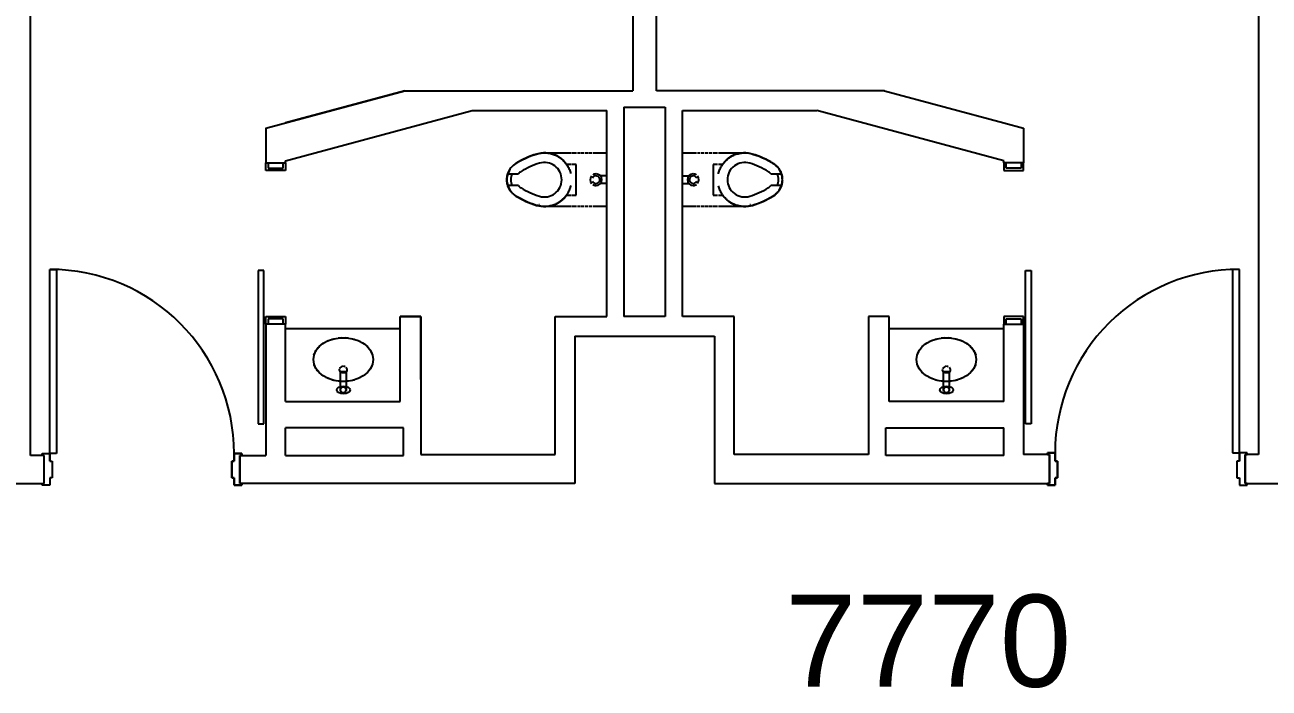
# Model space of a CAD drawing. Header units: inches. Extents: x -59 to 5673, y -29 to 4299.
# Drawn here: x 1039.2 to 1363.3, y 3911.7 to 4084.5 of the extents above; entities that cross this region are included whole.
import ezdxf

# ---------------------------------------------------------------- set-up
doc = ezdxf.new("R2010")
doc.units = ezdxf.units.IN
doc.header["$LTSCALE"] = 96
doc.header["$MEASUREMENT"] = 0
for name, color, linetype in [('A-ANNO-ROOM', 4, 'Continuous'), ('A-DOOR', 2, 'Continuous'), ('A-FLOR-CASE', 3, 'Continuous'), ('A-FLOR-PFIX', 2, 'Continuous'), ('A-WALL-FULL', 6, 'Continuous')]:
    doc.layers.add(name, color=color, linetype=linetype)
doc.layers.add('AE-108$0$A-WALL-PATT', color=8, linetype='Continuous', lineweight=9)
doc.styles.add('ARIAL', font='arial.ttf')

msp = doc.modelspace()

# ---------------------------------------------------------------- hatches: boundary and pattern name
at = {"layer": 'AE-108$0$A-WALL-PATT', "lineweight": 9}
h = msp.add_hatch(dxfattribs=at)
h.set_pattern_fill('FP_1', color=256, style=0, pattern_type=2)
h.set_pattern_definition([(0, (0, -1.105), (30.72, 7.68), [1.267, -21.773, 1.267, -21.773, -122.88]), (0, (0, -1.105), (30.72, 7.68), [-46.08, 1.267, -44.813, 1.267, -21.773, -53.76]), (0, (0, -1.105), (30.72, 7.68), [-115.2, 1.267, -14.093, 1.267, -37.133]), (120, (11.52, 2.735), (-22.011075, 22.7643), [1.267, -21.773, 1.267, -21.773, -122.88]), (120, (11.52, 2.735), (-22.011075, 22.7643), [-46.08, 1.267, -44.813, 1.267, -21.773, -53.76]), (120, (11.52, 2.735), (-22.011075, 22.7643), [-115.2, 1.267, -14.093, 1.267, -37.133]), (240, (15.36, 18.095), (-8.708925, -30.4443), [1.267, -21.773, 1.267, -21.773, -122.88]), (240, (15.36, 18.095), (-8.708925, -30.4443), [-46.08, 1.267, -44.813, 1.267, -21.773, -53.76]), (240, (15.36, 18.095), (-8.708925, -30.4443), [-115.2, 1.267, -14.093, 1.267, -37.133])])
h.paths.add_polyline_path([(1203.08, 4063.08), (1203.7, 4063.08), (1203.7, 4087.58), (1203.08, 4087.58), (1203.08, 4066.45)], flags=0)
h.paths.add_polyline_path([(1203.08, 4106.95), (1203.7, 4106.95), (1203.7, 4162.7), (1203.08, 4162.7), (1203.08, 4107.81)], flags=0)
h.paths.add_polyline_path([(1203.28, 4182.08), (1203.7, 4182.08), (1203.7, 4238.45), (1203.08, 4238.45), (1203.08, 4182.08)], flags=0)

# ---------------------------------------------------------------- linework, layer by layer
at = {"layer": 'A-DOOR'}
for p, q in [((1101.95, 4048.58), (1102.58, 4048.58)), ((1101.95, 4046.58), (1101.95, 4048.58)), ((1102.58, 4048.58), (1102.58, 4047.2)), ((1106.45, 4048.58), (1107.08, 4048.58)), ((1106.45, 4047.2), (1106.45, 4048.58)), ((1107.08, 4048.58), (1107.08, 4046.58)), ((1294.83, 4048.58), (1294.2, 4048.58)), ((1294.2, 4048.58), (1294.2, 4046.58)), ((1294.83, 4047.2), (1294.83, 4048.58)), ((1298.7, 4048.58), (1298.7, 4047.2)), ((1299.33, 4048.58), (1298.7, 4048.58)), ((1299.33, 4046.58), (1299.33, 4048.58)), ((1107.08, 4046.58), (1101.95, 4046.58)), ((1102.58, 4047.2), (1106.45, 4047.2)), ((1294.2, 4046.58), (1299.33, 4046.58)), ((1298.7, 4047.2), (1294.83, 4047.2)), ((1045.7, 4020.83), (1047.45, 4020.83)), ((1045.7, 3972.83), (1045.7, 4020.83)), ((1047.45, 4020.83), (1047.45, 3972.83)), ((1101.45, 4020.58), (1099.95, 4020.58)), ((1099.95, 4020.58), (1099.95, 3980.58)), ((1101.45, 3980.58), (1101.45, 4020.58)), ((1299.83, 3980.58), (1299.83, 4020.58)), ((1299.83, 4020.58), (1301.33, 4020.58)), ((1301.33, 4020.58), (1301.33, 3980.58)), ((1353.83, 4020.83), (1353.83, 3973.08)), ((1355.58, 4020.83), (1353.83, 4020.83)), ((1355.58, 3973.08), (1355.58, 4020.83)), ((1101.95, 4008.58), (1107.08, 4008.58)), ((1101.95, 4006.58), (1101.95, 4008.58)), ((1102.58, 4006.58), (1101.95, 4006.58)), ((1102.58, 4007.95), (1102.58, 4006.58)), ((1106.45, 4007.95), (1102.58, 4007.95)), ((1106.45, 4006.58), (1106.45, 4007.95)), ((1107.08, 4006.58), (1106.45, 4006.58)), ((1107.08, 4008.58), (1107.08, 4006.58)), ((1299.33, 4008.58), (1294.2, 4008.58)), ((1294.2, 4008.58), (1294.2, 4006.58)), ((1294.2, 4006.58), (1294.83, 4006.58)), ((1294.83, 4007.95), (1298.7, 4007.95)), ((1294.83, 4006.58), (1294.83, 4007.95)), ((1298.7, 4007.95), (1298.7, 4006.58)), ((1298.7, 4006.58), (1299.33, 4006.58)), ((1299.33, 4006.58), (1299.33, 4008.58)), ((1099.95, 3980.58), (1101.45, 3980.58)), ((1301.33, 3980.58), (1299.83, 3980.58)), ((1043.7, 3972.58), (1043.7, 3972.83)), ((1043.7, 3972.83), (1045.7, 3972.83)), ((1043.7, 3972.83), (1045.7, 3972.83)), ((1043.7, 3972.58), (1043.7, 3972.83)), ((1043.7, 3972.33), (1043.7, 3972.83)), ((1043.7, 3972.33), (1043.7, 3972.58)), ((1043.7, 3972.33), (1043.7, 3972.58)), ((1044.2, 3972.33), (1043.7, 3972.33)), ((1044.2, 3965.08), (1044.2, 3972.33)), ((1047.45, 3972.83), (1045.7, 3972.83)), ((1045.7, 3972.83), (1045.7, 3972.58)), ((1045.7, 3972.83), (1045.7, 3972.58)), ((1045.7, 3970.89), (1045.7, 3972.83)), ((1045.7, 3972.58), (1045.7, 3970.89)), ((1045.7, 3970.89), (1046.32, 3970.89)), ((1045.7, 3970.89), (1046.32, 3970.89)), ((1046.32, 3970.89), (1046.32, 3966.51)), ((1046.32, 3970.89), (1046.32, 3966.51)), ((1093.08, 3970.89), (1093.08, 3966.51)), ((1093.7, 3970.89), (1093.08, 3970.89)), ((1093.08, 3970.89), (1093.7, 3970.89)), ((1093.08, 3966.51), (1093.08, 3970.89)), ((1093.7, 3972.83), (1093.7, 3972.58)), ((1095.7, 3972.83), (1093.7, 3972.83)), ((1093.7, 3972.83), (1095.7, 3972.83)), ((1093.7, 3972.58), (1093.7, 3972.83)), ((1093.7, 3970.89), (1093.7, 3972.83)), ((1093.7, 3972.58), (1093.7, 3970.89)), ((1095.2, 3972.33), (1095.7, 3972.33)), ((1095.2, 3965.08), (1095.2, 3972.33)), ((1095.2, 3972.33), (1095.2, 3965.08)), ((1095.7, 3972.33), (1095.2, 3972.33)), ((1095.7, 3972.58), (1095.7, 3972.83)), ((1095.7, 3972.83), (1095.7, 3972.58)), ((1095.7, 3972.33), (1095.7, 3972.83)), ((1095.7, 3972.33), (1095.7, 3972.58)), ((1305.58, 3972.83), (1305.58, 3973.08)), ((1305.58, 3973.08), (1307.58, 3973.08)), ((1305.58, 3973.08), (1305.58, 3972.83)), ((1305.58, 3972.58), (1305.58, 3973.08)), ((1307.58, 3973.08), (1305.58, 3973.08)), ((1305.58, 3972.58), (1305.58, 3972.83)), ((1306.08, 3972.58), (1305.58, 3972.58)), ((1305.58, 3972.58), (1306.08, 3972.58)), ((1306.08, 3965.08), (1306.08, 3972.58)), ((1306.08, 3972.58), (1306.08, 3965.08)), ((1307.58, 3973.08), (1307.58, 3972.83)), ((1307.58, 3972.83), (1307.58, 3973.08)), ((1307.58, 3970.89), (1307.58, 3973.08)), ((1307.58, 3972.83), (1307.58, 3970.89)), ((1307.58, 3970.89), (1308.2, 3970.89)), ((1308.2, 3970.89), (1307.58, 3970.89)), ((1308.2, 3970.89), (1308.2, 3966.51)), ((1308.2, 3966.51), (1308.2, 3970.89)), ((1353.83, 3973.08), (1355.58, 3973.08)), ((1354.96, 3970.89), (1354.96, 3966.51)), ((1355.58, 3970.89), (1354.96, 3970.89)), ((1355.58, 3970.89), (1354.96, 3970.89)), ((1354.96, 3970.89), (1354.96, 3966.51)), ((1355.58, 3973.08), (1355.58, 3972.83)), ((1357.58, 3973.08), (1355.58, 3973.08)), ((1357.58, 3973.08), (1355.58, 3973.08)), ((1355.58, 3973.08), (1355.58, 3972.83)), ((1355.58, 3970.89), (1355.58, 3973.08)), ((1355.58, 3972.83), (1355.58, 3970.89)), ((1357.08, 3965.08), (1357.08, 3972.58)), ((1357.08, 3972.58), (1357.58, 3972.58)), ((1357.58, 3972.83), (1357.58, 3973.08)), ((1357.58, 3972.83), (1357.58, 3973.08)), ((1357.58, 3972.58), (1357.58, 3973.08)), ((1357.58, 3972.58), (1357.58, 3972.83)), ((1357.58, 3972.58), (1357.58, 3972.83)), ((1043.7, 3964.58), (1043.7, 3965.08)), ((1043.7, 3965.08), (1044.2, 3965.08)), ((1043.7, 3964.58), (1043.7, 3965.08)), ((1045.7, 3964.58), (1043.7, 3964.58)), ((1045.7, 3964.58), (1043.7, 3964.58)), ((1045.7, 3966.51), (1045.7, 3964.58)), ((1046.32, 3966.51), (1045.7, 3966.51)), ((1045.7, 3966.51), (1045.7, 3964.58)), ((1046.32, 3966.51), (1045.7, 3966.51)), ((1093.08, 3966.51), (1093.7, 3966.51)), ((1093.7, 3966.51), (1093.08, 3966.51)), ((1093.7, 3966.51), (1093.7, 3964.58)), ((1093.7, 3964.58), (1093.7, 3966.51)), ((1093.7, 3964.58), (1095.7, 3964.58)), ((1095.7, 3964.58), (1093.7, 3964.58)), ((1095.7, 3965.08), (1095.2, 3965.08)), ((1095.2, 3965.08), (1095.7, 3965.08)), ((1095.7, 3964.58), (1095.7, 3965.08)), ((1095.7, 3965.08), (1095.7, 3964.58)), ((1305.58, 3965.08), (1306.08, 3965.08)), ((1305.58, 3964.58), (1305.58, 3965.08)), ((1306.08, 3965.08), (1305.58, 3965.08)), ((1305.58, 3965.08), (1305.58, 3964.58)), ((1307.58, 3964.58), (1305.58, 3964.58)), ((1305.58, 3964.58), (1307.58, 3964.58)), ((1307.58, 3966.51), (1307.58, 3964.58)), ((1308.2, 3966.51), (1307.58, 3966.51)), ((1307.58, 3964.58), (1307.58, 3966.51)), ((1307.58, 3966.51), (1308.2, 3966.51)), ((1354.96, 3966.51), (1355.58, 3966.51)), ((1354.96, 3966.51), (1355.58, 3966.51)), ((1355.58, 3966.51), (1355.58, 3964.58)), ((1355.58, 3966.51), (1355.58, 3964.58)), ((1355.58, 3964.58), (1357.58, 3964.58)), ((1355.58, 3964.58), (1357.58, 3964.58)), ((1357.58, 3965.08), (1357.08, 3965.08)), ((1357.58, 3964.58), (1357.58, 3965.08)), ((1357.58, 3964.58), (1357.58, 3965.08))]:
    msp.add_line(p, q, dxfattribs=at)
for centre, radius, start, end in [((1045.7, 3972.83), 48, 0, 90), ((1045.7, 3972.83), 48, 0, 90), ((1355.36, 3973.04), 47.79, 89.7448, 179.956), ((1355.36, 3973.04), 47.79, 89.7448, 179.956)]:
    msp.add_arc(centre, radius, start, end, dxfattribs=at)
at = {"layer": 'A-FLOR-CASE'}
for p, q in [((1107.2, 4005.45), (1137.08, 4005.45)), ((1264.33, 4005.45), (1294.2, 4005.45))]:
    msp.add_line(p, q, dxfattribs=at)
at = {"layer": 'A-FLOR-PFIX'}
for p, q in [((1166.9, 4048.3), (1167.06, 4048.41)), ((1167.06, 4048.41), (1167.13, 4048.45)), ((1167.13, 4048.45), (1167.92, 4048.92)), ((1167.92, 4048.92), (1168.73, 4049.36)), ((1168.73, 4049.36), (1169.56, 4049.76)), ((1169.56, 4049.76), (1170.4, 4050.13)), ((1169.56, 4049.76), (1170.4, 4050.13)), ((1170.4, 4050.13), (1171.26, 4050.47)), ((1170.4, 4050.13), (1171.26, 4050.47)), ((1171.26, 4050.47), (1172.12, 4050.77)), ((1171.26, 4050.47), (1172.12, 4050.77)), ((1172.12, 4050.77), (1172.51, 4050.89)), ((1172.12, 4050.77), (1172.51, 4050.89)), ((1172.51, 4050.89), (1172.78, 4050.97)), ((1172.51, 4050.89), (1172.78, 4050.97)), ((1172.78, 4050.97), (1173.05, 4051.04)), ((1172.78, 4050.97), (1173.05, 4051.04)), ((1173.05, 4051.04), (1173.33, 4051.09)), ((1173.05, 4051.04), (1173.33, 4051.09)), ((1173.33, 4051.09), (1173.6, 4051.14)), ((1173.33, 4051.09), (1173.6, 4051.14)), ((1173.6, 4051.14), (1173.88, 4051.17)), ((1173.6, 4051.14), (1173.88, 4051.17)), ((1173.88, 4051.17), (1174.16, 4051.19)), ((1173.88, 4051.17), (1174.16, 4051.19)), ((1174.16, 4051.19), (1174.44, 4051.2)), ((1174.16, 4051.19), (1174.44, 4051.2)), ((1174.44, 4051.2), (1174.72, 4051.2)), ((1174.44, 4051.2), (1174.72, 4051.2)), ((1174.56, 4051.2), (1181.39, 4051.2)), ((1174.56, 4051.2), (1181.39, 4051.2)), ((1174.72, 4051.2), (1175, 4051.19)), ((1174.72, 4051.2), (1175, 4051.19)), ((1175, 4051.19), (1175.28, 4051.16)), ((1175, 4051.19), (1175.28, 4051.16)), ((1175.28, 4051.16), (1175.56, 4051.13)), ((1175.28, 4051.16), (1175.56, 4051.13)), ((1175.56, 4051.13), (1175.83, 4051.08)), ((1175.56, 4051.13), (1175.83, 4051.08)), ((1175.83, 4051.08), (1176.11, 4051.03)), ((1175.83, 4051.08), (1176.11, 4051.03)), ((1176.11, 4051.03), (1176.38, 4050.96)), ((1176.11, 4051.03), (1176.38, 4050.96)), ((1176.38, 4050.96), (1176.65, 4050.88)), ((1176.38, 4050.96), (1176.65, 4050.88)), ((1176.65, 4050.88), (1176.92, 4050.79)), ((1176.65, 4050.88), (1176.92, 4050.79)), ((1176.92, 4050.79), (1177.18, 4050.7)), ((1176.92, 4050.79), (1177.18, 4050.7)), ((1177.18, 4050.7), (1177.43, 4050.59)), ((1177.18, 4050.7), (1177.43, 4050.59)), ((1177.43, 4050.59), (1177.69, 4050.47)), ((1177.43, 4050.59), (1177.69, 4050.47)), ((1177.69, 4050.47), (1177.94, 4050.34)), ((1177.69, 4050.47), (1177.94, 4050.34)), ((1177.94, 4050.34), (1178.18, 4050.2)), ((1177.94, 4050.34), (1178.18, 4050.2)), ((1178.18, 4050.2), (1178.42, 4050.05)), ((1178.18, 4050.2), (1178.42, 4050.05)), ((1178.42, 4050.05), (1178.65, 4049.89)), ((1178.42, 4050.05), (1178.65, 4049.89)), ((1178.65, 4049.89), (1178.87, 4049.72)), ((1178.65, 4049.89), (1178.87, 4049.72)), ((1178.87, 4049.72), (1179.09, 4049.54)), ((1178.87, 4049.72), (1179.09, 4049.54)), ((1179.09, 4049.54), (1179.3, 4049.36)), ((1179.09, 4049.54), (1179.3, 4049.36)), ((1179.3, 4049.36), (1179.5, 4049.16)), ((1179.3, 4049.36), (1179.5, 4049.16)), ((1179.5, 4049.16), (1179.69, 4048.96)), ((1179.5, 4049.16), (1179.69, 4048.96)), ((1179.69, 4048.96), (1179.88, 4048.75)), ((1179.69, 4048.96), (1179.88, 4048.75)), ((1179.88, 4048.75), (1180.06, 4048.54)), ((1179.88, 4048.75), (1180.06, 4048.54)), ((1180.06, 4048.54), (1180.23, 4048.31)), ((1180.06, 4048.54), (1180.23, 4048.31)), ((1181.64, 4051.2), (1182.9, 4051.2)), ((1181.64, 4051.2), (1182.9, 4051.2)), ((1183.14, 4051.2), (1183.9, 4051.2)), ((1183.14, 4051.2), (1183.9, 4051.2)), ((1184.14, 4051.2), (1184.9, 4051.2)), ((1184.14, 4051.2), (1184.9, 4051.2)), ((1185.14, 4051.2), (1185.9, 4051.2)), ((1185.14, 4051.2), (1185.9, 4051.2)), ((1186.14, 4051.2), (1186.9, 4051.2)), ((1186.14, 4051.2), (1186.9, 4051.2)), ((1187.14, 4051.2), (1190.77, 4051.2)), ((1210.52, 4051.2), (1214.15, 4051.2)), ((1214.39, 4051.2), (1215.14, 4051.2)), ((1215.39, 4051.2), (1216.15, 4051.2)), ((1216.39, 4051.2), (1217.15, 4051.2)), ((1217.39, 4051.2), (1218.15, 4051.2)), ((1218.39, 4051.2), (1219.64, 4051.2)), ((1219.89, 4051.2), (1226.72, 4051.2)), ((1220.94, 4048.15), (1221.1, 4048.38)), ((1221.1, 4048.38), (1221.27, 4048.6)), ((1221.27, 4048.6), (1221.45, 4048.82)), ((1221.45, 4048.82), (1221.64, 4049.02)), ((1221.64, 4049.02), (1221.84, 4049.22)), ((1221.84, 4049.22), (1222.05, 4049.41)), ((1222.05, 4049.41), (1222.26, 4049.6)), ((1222.26, 4049.6), (1222.48, 4049.77)), ((1222.48, 4049.77), (1222.7, 4049.94)), ((1222.7, 4049.94), (1222.94, 4050.09)), ((1222.94, 4050.09), (1223.17, 4050.24)), ((1223.17, 4050.24), (1223.42, 4050.38)), ((1223.42, 4050.38), (1223.67, 4050.5)), ((1223.67, 4050.5), (1223.92, 4050.62)), ((1223.92, 4050.62), (1224.18, 4050.73)), ((1224.18, 4050.73), (1224.44, 4050.82)), ((1224.44, 4050.82), (1224.71, 4050.91)), ((1224.71, 4050.91), (1224.98, 4050.98)), ((1224.98, 4050.98), (1225.25, 4051.05)), ((1225.25, 4051.05), (1225.53, 4051.1)), ((1225.53, 4051.1), (1225.8, 4051.14)), ((1225.8, 4051.14), (1226.08, 4051.17)), ((1226.08, 4051.17), (1226.36, 4051.19)), ((1226.36, 4051.19), (1226.64, 4051.2)), ((1226.64, 4051.2), (1226.92, 4051.2)), ((1226.92, 4051.2), (1227.2, 4051.18)), ((1227.2, 4051.18), (1227.48, 4051.16)), ((1227.48, 4051.16), (1227.76, 4051.12)), ((1227.76, 4051.12), (1228.03, 4051.08)), ((1228.03, 4051.08), (1228.31, 4051.02)), ((1228.31, 4051.02), (1228.58, 4050.95)), ((1228.58, 4050.95), (1228.77, 4050.89)), ((1228.77, 4050.89), (1229.64, 4050.61)), ((1229.64, 4050.61), (1230.5, 4050.29)), ((1230.5, 4050.29), (1231.35, 4049.93)), ((1231.35, 4049.93), (1232.19, 4049.54)), ((1232.19, 4049.54), (1233, 4049.12)), ((1233, 4049.12), (1233.8, 4048.66)), ((1233.8, 4048.66), (1234.15, 4048.45)), ((1234.15, 4048.45), (1234.32, 4048.34)), ((1234.32, 4048.34), (1234.48, 4048.23)), ((1164.83, 4045), (1164.86, 4045.19)), ((1164.86, 4045.19), (1164.91, 4045.39)), ((1164.91, 4045.39), (1164.96, 4045.58)), ((1164.96, 4045.58), (1165.02, 4045.77)), ((1165, 4045.7), (1167.77, 4045.7)), ((1165.02, 4045.77), (1165.09, 4045.96)), ((1165.09, 4045.96), (1165.16, 4046.15)), ((1165.16, 4046.15), (1165.24, 4046.33)), ((1165.24, 4046.33), (1165.33, 4046.51)), ((1165.33, 4046.51), (1165.43, 4046.69)), ((1165.43, 4046.69), (1165.53, 4046.86)), ((1165.53, 4046.86), (1165.64, 4047.02)), ((1165.64, 4047.02), (1165.75, 4047.19)), ((1165.75, 4047.19), (1165.88, 4047.35)), ((1165.88, 4047.35), (1166.01, 4047.5)), ((1166.01, 4047.5), (1166.14, 4047.65)), ((1166.14, 4047.65), (1166.28, 4047.79)), ((1166.28, 4047.79), (1166.43, 4047.92)), ((1166.43, 4047.92), (1166.58, 4048.06)), ((1166.58, 4048.06), (1166.74, 4048.18)), ((1166.74, 4048.18), (1166.9, 4048.3)), ((1180.23, 4048.31), (1180.39, 4048.09)), ((1180.23, 4048.31), (1180.39, 4048.09)), ((1181.39, 4048.2), (1180.31, 4048.2)), ((1181.39, 4048.2), (1180.31, 4048.2)), ((1180.39, 4048.09), (1180.54, 4047.85)), ((1180.39, 4048.09), (1180.54, 4047.85)), ((1180.54, 4047.85), (1180.68, 4047.61)), ((1180.54, 4047.85), (1180.68, 4047.61)), ((1180.68, 4047.61), (1180.81, 4047.36)), ((1180.68, 4047.61), (1180.81, 4047.36)), ((1180.81, 4047.36), (1180.93, 4047.11)), ((1180.81, 4047.36), (1180.93, 4047.11)), ((1180.93, 4047.11), (1181.04, 4046.85)), ((1180.93, 4047.11), (1181.04, 4046.85)), ((1181.04, 4046.85), (1181.14, 4046.59)), ((1181.04, 4046.85), (1181.14, 4046.59)), ((1181.14, 4046.59), (1181.23, 4046.32)), ((1181.14, 4046.59), (1181.23, 4046.32)), ((1181.23, 4046.32), (1181.31, 4046.06)), ((1181.23, 4046.32), (1181.31, 4046.06)), ((1181.31, 4046.06), (1181.38, 4045.78)), ((1181.31, 4046.06), (1181.38, 4045.78)), ((1182.81, 4048.2), (1181.63, 4048.2)), ((1182.81, 4048.2), (1181.63, 4048.2)), ((1182.81, 4040.2), (1182.81, 4048.2)), ((1182.81, 4040.2), (1182.81, 4048.2)), ((1190.77, 4045.2), (1189.11, 4045.2)), ((1210.52, 4045.2), (1212.17, 4045.2)), ((1219.64, 4048.2), (1218.47, 4048.2)), ((1218.47, 4048.2), (1218.47, 4040.2)), ((1220.97, 4048.2), (1219.88, 4048.2)), ((1219.89, 4045.74), (1219.92, 4045.87)), ((1219.92, 4045.87), (1219.99, 4046.14)), ((1219.99, 4046.14), (1220.07, 4046.4)), ((1220.07, 4046.4), (1220.17, 4046.67)), ((1220.17, 4046.67), (1220.27, 4046.93)), ((1220.27, 4046.93), (1220.38, 4047.18)), ((1220.38, 4047.18), (1220.51, 4047.43)), ((1220.51, 4047.43), (1220.64, 4047.68)), ((1220.64, 4047.68), (1220.79, 4047.92)), ((1220.79, 4047.92), (1220.94, 4048.15)), ((1233.52, 4045.7), (1236.28, 4045.7)), ((1234.48, 4048.23), (1234.64, 4048.1)), ((1234.64, 4048.1), (1234.79, 4047.98)), ((1234.79, 4047.98), (1234.94, 4047.84)), ((1234.94, 4047.84), (1235.08, 4047.7)), ((1235.08, 4047.7), (1235.22, 4047.56)), ((1235.22, 4047.56), (1235.35, 4047.41)), ((1235.35, 4047.41), (1235.48, 4047.25)), ((1235.48, 4047.25), (1235.6, 4047.09)), ((1235.6, 4047.09), (1235.71, 4046.92)), ((1235.71, 4046.92), (1235.81, 4046.75)), ((1235.81, 4046.75), (1235.91, 4046.58)), ((1235.91, 4046.58), (1236, 4046.4)), ((1236, 4046.4), (1236.09, 4046.22)), ((1236.09, 4046.22), (1236.17, 4046.04)), ((1236.17, 4046.04), (1236.24, 4045.85)), ((1236.24, 4045.85), (1236.3, 4045.66)), ((1236.3, 4045.66), (1236.35, 4045.47)), ((1236.35, 4045.47), (1236.4, 4045.27)), ((1236.4, 4045.27), (1236.44, 4045.08)), ((1164.77, 4044.4), (1164.78, 4044.6)), ((1164.77, 4044.2), (1164.77, 4044.4)), ((1164.77, 4044.12), (1164.77, 4044.2)), ((1164.77, 4043.92), (1164.77, 4044.12)), ((1164.79, 4043.72), (1164.77, 4043.92)), ((1164.78, 4044.6), (1164.8, 4044.8)), ((1164.81, 4043.52), (1164.79, 4043.72)), ((1164.8, 4044.8), (1164.83, 4045)), ((1164.84, 4043.33), (1164.81, 4043.52)), ((1164.88, 4043.13), (1164.84, 4043.33)), ((1164.93, 4042.94), (1164.88, 4043.13)), ((1164.98, 4042.74), (1164.93, 4042.94)), ((1165.04, 4042.55), (1164.98, 4042.74)), ((1167.77, 4042.7), (1165, 4042.7)), ((1165.11, 4042.37), (1165.04, 4042.55)), ((1165.19, 4042.18), (1165.11, 4042.37)), ((1165.28, 4042), (1165.19, 4042.18)), ((1165.37, 4041.82), (1165.28, 4042)), ((1181.21, 4042), (1181.11, 4041.74)), ((1181.21, 4042), (1181.11, 4041.74)), ((1181.29, 4042.27), (1181.21, 4042)), ((1181.29, 4042.27), (1181.21, 4042)), ((1181.36, 4042.54), (1181.29, 4042.27)), ((1181.36, 4042.54), (1181.29, 4042.27)), ((1181.39, 4042.66), (1181.36, 4042.54)), ((1181.39, 4042.66), (1181.36, 4042.54)), ((1190.77, 4043.2), (1189.11, 4043.2)), ((1210.52, 4043.2), (1212.17, 4043.2)), ((1219.97, 4042.35), (1219.9, 4042.62)), ((1220.05, 4042.08), (1219.97, 4042.35)), ((1220.14, 4041.81), (1220.05, 4042.08)), ((1236.28, 4042.7), (1233.52, 4042.7)), ((1235.95, 4041.89), (1235.85, 4041.72)), ((1236.04, 4042.07), (1235.95, 4041.89)), ((1236.12, 4042.25), (1236.04, 4042.07)), ((1236.19, 4042.44), (1236.12, 4042.25)), ((1236.26, 4042.63), (1236.19, 4042.44)), ((1236.32, 4042.82), (1236.26, 4042.63)), ((1236.37, 4043.01), (1236.32, 4042.82)), ((1236.42, 4043.21), (1236.37, 4043.01)), ((1236.45, 4043.4), (1236.42, 4043.21)), ((1236.44, 4045.08), (1236.47, 4044.88)), ((1236.48, 4043.6), (1236.45, 4043.4)), ((1236.47, 4044.88), (1236.49, 4044.68)), ((1236.5, 4043.8), (1236.48, 4043.6)), ((1236.49, 4044.68), (1236.51, 4044.48)), ((1236.51, 4044), (1236.5, 4043.8)), ((1236.51, 4044.48), (1236.51, 4044.28)), ((1236.51, 4044.28), (1236.52, 4044.2)), ((1236.52, 4044.2), (1236.51, 4044)), ((1165.47, 4041.65), (1165.37, 4041.82)), ((1165.57, 4041.48), (1165.47, 4041.65)), ((1165.68, 4041.31), (1165.57, 4041.48)), ((1165.8, 4041.15), (1165.68, 4041.31)), ((1165.93, 4041), (1165.8, 4041.15)), ((1166.06, 4040.85), (1165.93, 4041)), ((1166.2, 4040.7), (1166.06, 4040.85)), ((1166.34, 4040.56), (1166.2, 4040.7)), ((1166.49, 4040.43), (1166.34, 4040.56)), ((1166.64, 4040.3), (1166.49, 4040.43)), ((1166.8, 4040.18), (1166.64, 4040.3)), ((1166.96, 4040.06), (1166.8, 4040.18)), ((1167.13, 4039.95), (1166.96, 4040.06)), ((1167.48, 4039.74), (1167.13, 4039.95)), ((1168.28, 4039.29), (1167.48, 4039.74)), ((1169.09, 4038.86), (1168.28, 4039.29)), ((1169.93, 4038.47), (1169.09, 4038.86)), ((1178.8, 4038.63), (1178.58, 4038.47)), ((1178.8, 4038.63), (1178.58, 4038.47)), ((1179.02, 4038.81), (1178.8, 4038.63)), ((1179.02, 4038.81), (1178.8, 4038.63)), ((1179.24, 4038.99), (1179.02, 4038.81)), ((1179.24, 4038.99), (1179.02, 4038.81)), ((1179.44, 4039.18), (1179.24, 4038.99)), ((1179.44, 4039.18), (1179.24, 4038.99)), ((1179.64, 4039.38), (1179.44, 4039.18)), ((1179.64, 4039.38), (1179.44, 4039.18)), ((1179.83, 4039.59), (1179.64, 4039.38)), ((1179.83, 4039.59), (1179.64, 4039.38)), ((1180.01, 4039.8), (1179.83, 4039.59)), ((1180.01, 4039.8), (1179.83, 4039.59)), ((1180.18, 4040.02), (1180.01, 4039.8)), ((1180.18, 4040.02), (1180.01, 4039.8)), ((1180.34, 4040.25), (1180.18, 4040.02)), ((1180.34, 4040.25), (1180.18, 4040.02)), ((1180.31, 4040.2), (1181.41, 4040.2)), ((1180.31, 4040.2), (1181.41, 4040.2)), ((1180.49, 4040.48), (1180.34, 4040.25)), ((1180.49, 4040.48), (1180.34, 4040.25)), ((1180.64, 4040.72), (1180.49, 4040.48)), ((1180.64, 4040.72), (1180.49, 4040.48)), ((1180.77, 4040.97), (1180.64, 4040.72)), ((1180.77, 4040.97), (1180.64, 4040.72)), ((1180.9, 4041.22), (1180.77, 4040.97)), ((1180.9, 4041.22), (1180.77, 4040.97)), ((1181.01, 4041.48), (1180.9, 4041.22)), ((1181.01, 4041.48), (1180.9, 4041.22)), ((1181.11, 4041.74), (1181.01, 4041.48)), ((1181.11, 4041.74), (1181.01, 4041.48)), ((1181.62, 4040.2), (1182.81, 4040.2)), ((1181.62, 4040.2), (1182.81, 4040.2)), ((1218.47, 4040.2), (1219.66, 4040.2)), ((1219.87, 4040.2), (1220.97, 4040.2)), ((1220.24, 4041.55), (1220.14, 4041.81)), ((1220.35, 4041.3), (1220.24, 4041.55)), ((1220.47, 4041.04), (1220.35, 4041.3)), ((1220.6, 4040.8), (1220.47, 4041.04)), ((1220.74, 4040.55), (1220.6, 4040.8)), ((1220.89, 4040.32), (1220.74, 4040.55)), ((1221.05, 4040.09), (1220.89, 4040.32)), ((1221.22, 4039.86), (1221.05, 4040.09)), ((1221.4, 4039.65), (1221.22, 4039.86)), ((1221.59, 4039.44), (1221.4, 4039.65)), ((1221.78, 4039.24), (1221.59, 4039.44)), ((1221.98, 4039.04), (1221.78, 4039.24)), ((1222.19, 4038.86), (1221.98, 4039.04)), ((1222.41, 4038.68), (1222.19, 4038.86)), ((1222.63, 4038.52), (1222.41, 4038.68)), ((1231.72, 4038.64), (1230.88, 4038.27)), ((1232.55, 4039.05), (1231.72, 4038.64)), ((1233.36, 4039.48), (1232.55, 4039.05)), ((1234.15, 4039.95), (1233.36, 4039.48)), ((1234.22, 4039.99), (1234.15, 4039.95)), ((1234.38, 4040.11), (1234.22, 4039.99)), ((1234.54, 4040.22), (1234.38, 4040.11)), ((1234.7, 4040.35), (1234.54, 4040.22)), ((1234.85, 4040.48), (1234.7, 4040.35)), ((1235, 4040.61), (1234.85, 4040.48)), ((1235.14, 4040.76), (1235, 4040.61)), ((1235.27, 4040.9), (1235.14, 4040.76)), ((1235.4, 4041.06), (1235.27, 4040.9)), ((1235.53, 4041.22), (1235.4, 4041.06)), ((1235.64, 4041.38), (1235.53, 4041.22)), ((1235.75, 4041.55), (1235.64, 4041.38)), ((1235.85, 4041.72), (1235.75, 4041.55)), ((1170.78, 4038.12), (1169.93, 4038.47)), ((1170.78, 4038.12), (1169.93, 4038.47)), ((1171.64, 4037.8), (1170.78, 4038.12)), ((1171.64, 4037.8), (1170.78, 4038.12)), ((1172.51, 4037.51), (1171.64, 4037.8)), ((1172.51, 4037.51), (1171.64, 4037.8)), ((1172.7, 4037.45), (1172.51, 4037.51)), ((1172.7, 4037.45), (1172.51, 4037.51)), ((1172.97, 4037.38), (1172.7, 4037.45)), ((1172.97, 4037.38), (1172.7, 4037.45)), ((1173.25, 4037.33), (1172.97, 4037.38)), ((1173.25, 4037.33), (1172.97, 4037.38)), ((1173.52, 4037.28), (1173.25, 4037.33)), ((1173.52, 4037.28), (1173.25, 4037.33)), ((1173.8, 4037.24), (1173.52, 4037.28)), ((1173.8, 4037.24), (1173.52, 4037.28)), ((1174.08, 4037.22), (1173.8, 4037.24)), ((1174.08, 4037.22), (1173.8, 4037.24)), ((1174.36, 4037.2), (1174.08, 4037.22)), ((1174.36, 4037.2), (1174.08, 4037.22)), ((1174.64, 4037.2), (1174.36, 4037.2)), ((1174.64, 4037.2), (1174.36, 4037.2)), ((1181.4, 4037.2), (1174.56, 4037.2)), ((1181.4, 4037.2), (1174.56, 4037.2)), ((1174.92, 4037.21), (1174.64, 4037.2)), ((1174.92, 4037.21), (1174.64, 4037.2)), ((1175.2, 4037.23), (1174.92, 4037.21)), ((1175.2, 4037.23), (1174.92, 4037.21)), ((1175.48, 4037.26), (1175.2, 4037.23)), ((1175.48, 4037.26), (1175.2, 4037.23)), ((1175.75, 4037.3), (1175.48, 4037.26)), ((1175.75, 4037.3), (1175.48, 4037.26)), ((1176.03, 4037.36), (1175.75, 4037.3)), ((1176.03, 4037.36), (1175.75, 4037.3)), ((1176.3, 4037.42), (1176.03, 4037.36)), ((1176.3, 4037.42), (1176.03, 4037.36)), ((1176.57, 4037.5), (1176.3, 4037.42)), ((1176.57, 4037.5), (1176.3, 4037.42)), ((1176.84, 4037.58), (1176.57, 4037.5)), ((1176.84, 4037.58), (1176.57, 4037.5)), ((1177.1, 4037.68), (1176.84, 4037.58)), ((1177.1, 4037.68), (1176.84, 4037.58)), ((1177.36, 4037.78), (1177.1, 4037.68)), ((1177.36, 4037.78), (1177.1, 4037.68)), ((1177.61, 4037.9), (1177.36, 4037.78)), ((1177.61, 4037.9), (1177.36, 4037.78)), ((1177.86, 4038.03), (1177.61, 4037.9)), ((1177.86, 4038.03), (1177.61, 4037.9)), ((1178.11, 4038.16), (1177.86, 4038.03)), ((1178.11, 4038.16), (1177.86, 4038.03)), ((1178.35, 4038.31), (1178.11, 4038.16)), ((1178.35, 4038.31), (1178.11, 4038.16)), ((1178.58, 4038.47), (1178.35, 4038.31)), ((1178.58, 4038.47), (1178.35, 4038.31)), ((1182.91, 4037.2), (1181.64, 4037.2)), ((1182.91, 4037.2), (1181.64, 4037.2)), ((1183.91, 4037.2), (1183.12, 4037.2)), ((1183.91, 4037.2), (1183.12, 4037.2)), ((1184.91, 4037.2), (1184.12, 4037.2)), ((1184.91, 4037.2), (1184.12, 4037.2)), ((1185.89, 4037.2), (1185.12, 4037.2)), ((1185.89, 4037.2), (1185.12, 4037.2)), ((1186.91, 4037.2), (1186.14, 4037.2)), ((1186.91, 4037.2), (1186.14, 4037.2)), ((1190.77, 4037.2), (1187.12, 4037.2)), ((1214.16, 4037.2), (1210.52, 4037.2)), ((1215.15, 4037.2), (1214.37, 4037.2)), ((1216.16, 4037.2), (1215.38, 4037.2)), ((1217.16, 4037.2), (1216.37, 4037.2)), ((1218.16, 4037.2), (1217.37, 4037.2)), ((1219.65, 4037.2), (1218.37, 4037.2)), ((1226.72, 4037.2), (1219.89, 4037.2)), ((1222.87, 4038.36), (1222.63, 4038.52)), ((1223.1, 4038.21), (1222.87, 4038.36)), ((1223.34, 4038.07), (1223.1, 4038.21)), ((1223.59, 4037.94), (1223.34, 4038.07)), ((1223.85, 4037.82), (1223.59, 4037.94)), ((1224.1, 4037.71), (1223.85, 4037.82)), ((1224.37, 4037.61), (1224.1, 4037.71)), ((1224.63, 4037.52), (1224.37, 4037.61)), ((1224.9, 4037.44), (1224.63, 4037.52)), ((1225.17, 4037.37), (1224.9, 4037.44)), ((1225.45, 4037.32), (1225.17, 4037.37)), ((1225.72, 4037.27), (1225.45, 4037.32)), ((1226, 4037.24), (1225.72, 4037.27)), ((1226.28, 4037.22), (1226, 4037.24)), ((1226.56, 4037.2), (1226.28, 4037.22)), ((1226.84, 4037.2), (1226.56, 4037.2)), ((1227.12, 4037.21), (1226.84, 4037.2)), ((1227.4, 4037.23), (1227.12, 4037.21)), ((1227.68, 4037.27), (1227.4, 4037.23)), ((1227.95, 4037.31), (1227.68, 4037.27)), ((1228.23, 4037.37), (1227.95, 4037.31)), ((1228.5, 4037.43), (1228.23, 4037.37)), ((1228.77, 4037.51), (1228.5, 4037.43)), ((1229.16, 4037.63), (1228.77, 4037.51)), ((1230.02, 4037.93), (1229.16, 4037.63)), ((1230.88, 4038.27), (1230.02, 4037.93)), ((1119.74, 4002.78), (1121.33, 4003.03)), ((1121.33, 4003.03), (1122.95, 4003.03)), ((1122.95, 4003.03), (1124.55, 4002.78)), ((1276.86, 4002.78), (1278.45, 4003.03)), ((1278.45, 4003.03), (1280.08, 4003.03)), ((1280.08, 4003.03), (1281.67, 4002.78)), ((1115.03, 3999.67), (1115.85, 4000.71)), ((1115.85, 4000.71), (1116.93, 4001.59)), ((1116.93, 4001.59), (1118.25, 4002.3)), ((1118.25, 4002.3), (1119.74, 4002.78)), ((1124.55, 4002.78), (1126.03, 4002.3)), ((1126.03, 4002.3), (1127.35, 4001.59)), ((1127.35, 4001.59), (1128.44, 4000.71)), ((1128.44, 4000.71), (1129.25, 3999.67)), ((1272.16, 3999.67), (1272.97, 4000.71)), ((1272.97, 4000.71), (1274.06, 4001.59)), ((1274.06, 4001.59), (1275.38, 4002.3)), ((1275.38, 4002.3), (1276.86, 4002.78)), ((1281.67, 4002.78), (1283.16, 4002.3)), ((1283.16, 4002.3), (1284.47, 4001.59)), ((1284.47, 4001.59), (1285.56, 4000.71)), ((1285.56, 4000.71), (1286.38, 3999.67)), ((1114.36, 3997.34), (1114.53, 3998.53)), ((1114.53, 3996.15), (1114.36, 3997.34)), ((1114.51, 3998.46), (1114.59, 3998.71)), ((1114.53, 3998.53), (1115.03, 3999.67)), ((1129.25, 3999.67), (1129.75, 3998.53)), ((1129.7, 3998.71), (1129.77, 3998.46)), ((1129.75, 3998.53), (1129.92, 3997.34)), ((1129.92, 3997.34), (1129.75, 3996.15)), ((1271.49, 3997.34), (1271.66, 3998.53)), ((1271.66, 3996.15), (1271.49, 3997.34)), ((1271.64, 3998.46), (1271.71, 3998.71)), ((1271.66, 3998.53), (1272.16, 3999.67)), ((1286.38, 3999.67), (1286.88, 3998.53)), ((1286.82, 3998.71), (1286.9, 3998.46)), ((1286.88, 3998.53), (1287.05, 3997.34)), ((1287.05, 3997.34), (1286.88, 3996.15)), ((1115.03, 3995.02), (1114.53, 3996.15)), ((1115.85, 3993.98), (1115.03, 3995.02)), ((1116.93, 3993.09), (1115.85, 3993.98)), ((1121.15, 3994.65), (1121.16, 3994.8)), ((1121.31, 3994.25), (1121.15, 3994.65)), ((1121.83, 3993.9), (1121.31, 3994.25)), ((1121.39, 3994.2), (1122.89, 3994.2)), ((1121.39, 3989.45), (1121.39, 3994.2)), ((1122.75, 3993.89), (1121.83, 3993.9)), ((1122.92, 3994.02), (1122.75, 3993.89)), ((1122.82, 3995.33), (1123.1, 3994.85)), ((1122.89, 3994.2), (1122.89, 3989.45)), ((1123.1, 3994.37), (1122.92, 3994.02)), ((1123.1, 3994.85), (1123.1, 3994.37)), ((1128.44, 3993.98), (1127.35, 3993.09)), ((1129.25, 3995.02), (1128.44, 3993.98)), ((1129.75, 3996.15), (1129.25, 3995.02)), ((1272.16, 3995.02), (1271.66, 3996.15)), ((1272.97, 3993.98), (1272.16, 3995.02)), ((1274.06, 3993.09), (1272.97, 3993.98)), ((1278.27, 3994.65), (1278.29, 3994.8)), ((1278.43, 3994.25), (1278.27, 3994.65)), ((1278.95, 3993.9), (1278.43, 3994.25)), ((1278.52, 3994.2), (1280.02, 3994.2)), ((1278.52, 3989.45), (1278.52, 3994.2)), ((1279.87, 3993.89), (1278.95, 3993.9)), ((1280.05, 3994.02), (1279.87, 3993.89)), ((1279.94, 3995.33), (1280.23, 3994.85)), ((1280.02, 3994.2), (1280.02, 3989.45)), ((1280.23, 3994.37), (1280.05, 3994.02)), ((1280.23, 3994.85), (1280.23, 3994.37)), ((1285.56, 3993.98), (1284.47, 3993.09)), ((1286.38, 3995.02), (1285.56, 3993.98)), ((1286.88, 3996.15), (1286.38, 3995.02)), ((1118.25, 3992.39), (1116.93, 3993.09)), ((1119.74, 3991.9), (1118.25, 3992.39)), ((1121.33, 3991.66), (1119.74, 3991.9)), ((1122.95, 3991.66), (1121.33, 3991.66)), ((1124.55, 3991.9), (1122.95, 3991.66)), ((1126.03, 3992.39), (1124.55, 3991.9)), ((1127.35, 3993.09), (1126.03, 3992.39)), ((1275.38, 3992.39), (1274.06, 3993.09)), ((1276.86, 3991.9), (1275.38, 3992.39)), ((1278.45, 3991.66), (1276.86, 3991.9)), ((1280.08, 3991.66), (1278.45, 3991.66)), ((1281.67, 3991.9), (1280.08, 3991.66)), ((1283.16, 3992.39), (1281.67, 3991.9)), ((1284.47, 3993.09), (1283.16, 3992.39))]:
    msp.add_line(p, q, dxfattribs=at)
for centre in [(1122.14, 3989.45), (1279.27, 3989.45)]:
    msp.add_circle(centre, 0.75, dxfattribs=at)
for centre, radius, start, end in [((1169.77, 4044.2), 5, 121.8005, 162.5424), ((1179.25, 4028.9), 23, 107.0353, 121.8005), ((1179.25, 4028.9), 20.5, 107.0353, 121.8005), ((1174.56, 4044.2), 7, 34.8499, 107.0353), ((1174.56, 4044.2), 7, 34.8499, 107.0353), ((1174.56, 4044.2), 4.5, 0, 107.0353), ((1174.56, 4044.2), 4.5, 0, 107.0353), ((1174.56, 4044.2), 7, 87.2136, 92.1628), ((1174.56, 4044.2), 7, 87.2136, 92.1628), ((1174.56, 4044.2), 7, 71.3562, 77.2878), ((1174.56, 4044.2), 7, 71.3562, 77.2878), ((1174.56, 4044.2), 7, 56.0654, 62.41), ((1174.56, 4044.2), 7, 56.0654, 62.41), ((1174.56, 4044.2), 7, 40.9635, 47.5291), ((1174.56, 4044.2), 7, 40.9635, 47.5291), ((1226.72, 4044.2), 7, 72.9647, 145.1501), ((1226.72, 4044.2), 7, 132.4709, 139.0365), ((1226.72, 4044.2), 4.5, 72.9647, 180), ((1226.72, 4044.2), 7, 117.59, 123.9346), ((1226.72, 4044.2), 7, 102.7122, 108.6438), ((1226.72, 4044.2), 7, 87.8372, 92.7864), ((1222.03, 4028.9), 20.5, 58.1995, 72.9647), ((1222.03, 4028.9), 23, 58.1995, 72.9647), ((1231.52, 4044.2), 5, 17.4576, 58.1995), ((1169.77, 4044.2), 5, 162.4315, 180), ((1169.77, 4044.2), 5, 149.9619, 155.5628), ((1169.77, 4044.2), 4, 157.7775, 180), ((1169.77, 4044.2), 5, 136.3503, 140.5574), ((1169.77, 4044.2), 2.5, 121.8005, 143.1301), ((1187.99, 4044.2), 1.5, 139.6467, 220.4131), ((1187.99, 4044.2), 1.5, 139.6467, 220.4131), ((1187.98, 4044.2), 0.996, 270, 157.3114), ((1187.99, 4044.2), 1.5, 90, 125.3367), ((1187.99, 4044.2), 1.5, 90, 125.3367), ((1187.99, 4044.2), 1.5, 270, 90), ((1213.29, 4044.2), 1.5, 90, 270), ((1213.3, 4044.2), 0.996, 22.6886, 270), ((1213.29, 4044.2), 1.5, 54.3619, 90), ((1213.29, 4044.2), 1.5, 319.9625, 40.0375), ((1231.52, 4044.2), 2.5, 36.8699, 58.1995), ((1231.52, 4044.2), 5, 39.4426, 43.6497), ((1231.52, 4044.2), 4, 0, 22.2225), ((1231.52, 4044.2), 5, 24.4372, 30.0381), ((1231.52, 4044.2), 5, 0, 17.5685), ((1169.77, 4044.2), 5, 180, 197.5685), ((1169.77, 4044.2), 5, 197.4576, 238.1995), ((1169.77, 4044.2), 5, 204.4372, 210.0381), ((1169.77, 4044.2), 4, 180, 202.2225), ((1169.77, 4044.2), 2.5, 216.8699, 238.1995), ((1179.25, 4059.5), 20.5, 238.1995, 252.9647), ((1174.56, 4044.2), 4.5, 252.9647, 0), ((1174.56, 4044.2), 4.5, 252.9647, 0), ((1187.98, 4044.2), 0.996, 202.6886, 270), ((1187.98, 4044.2), 0.996, 202.6886, 270), ((1187.99, 4044.2), 1.5, 234.6633, 270), ((1187.99, 4044.2), 1.5, 234.6633, 270), ((1213.29, 4044.2), 1.5, 270, 305.3367), ((1213.3, 4044.2), 0.996, 270, 337.3114), ((1226.72, 4044.2), 4.5, 180, 287.0353), ((1222.03, 4059.5), 20.5, 287.0353, 301.8005), ((1231.52, 4044.2), 2.5, 301.8005, 323.1301), ((1231.52, 4044.2), 5, 301.8005, 342.5424), ((1231.52, 4044.2), 4, 337.7775, 0), ((1231.52, 4044.2), 5, 329.9619, 335.5628), ((1231.52, 4044.2), 5, 342.4315, 0), ((1169.77, 4044.2), 5, 219.4426, 223.6497), ((1179.25, 4059.5), 23, 238.1995, 252.9647), ((1174.56, 4044.2), 7, 252.9647, 325.1501), ((1174.56, 4044.2), 7, 252.9647, 325.1501), ((1174.56, 4044.2), 7, 312.4709, 319.0365), ((1174.56, 4044.2), 7, 312.4709, 319.0365), ((1226.72, 4044.2), 7, 214.8499, 287.0353), ((1226.72, 4044.2), 7, 220.9635, 227.5291), ((1222.03, 4059.5), 23, 287.0353, 301.8005), ((1231.52, 4044.2), 5, 316.3503, 320.5574), ((1173.06, 4038.2), 0.5, 270, 290), ((1173.06, 4038.2), 0.5, 270, 290), ((1174.56, 4044.2), 7, 267.8372, 272.7864), ((1174.56, 4044.2), 7, 267.8372, 272.7864), ((1174.56, 4044.2), 7, 282.7122, 288.6438), ((1174.56, 4044.2), 7, 282.7122, 288.6438), ((1174.56, 4044.2), 7, 297.59, 303.9346), ((1174.56, 4044.2), 7, 297.59, 303.9346), ((1226.72, 4044.2), 7, 236.0654, 242.41), ((1226.72, 4044.2), 7, 251.3562, 257.2878), ((1226.72, 4044.2), 7, 267.2136, 272.1628), ((1228.22, 4038.2), 0.5, 250, 270), ((1122.14, 3994.59), 1, 91.4853, 162), ((1122.14, 3994.59), 1, 62.4389, 80.9999), ((1279.27, 3994.59), 1, 91.4853, 162), ((1279.27, 3994.59), 1, 62.4389, 80.9999)]:
    msp.add_arc(centre, radius, start, end, dxfattribs=at)
for centre in [(1122.18, 3989.44), (1279.31, 3989.44)]:
    msp.add_ellipse(centre, major_axis=(1.75, 0), ratio=0.571429, dxfattribs=at)
for points, knots in [([(1120.8, 4002.98), (1120.93, 4002.99), (1121.25, 4003.03), (1121.57, 4003.05), (1121.77, 4003.06)], [4.541704, 4.541704, 4.541704, 4.541704, 4.5915585, 4.6652167, 4.6652167, 4.6652167, 4.6652167]), ([(1122.51, 4003.06), (1122.71, 4003.05), (1123.03, 4003.03), (1123.35, 4002.99), (1123.48, 4002.98)], [4.7595613, 4.7595613, 4.7595613, 4.7595613, 4.8332195, 4.883074, 4.883074, 4.883074, 4.883074]), ([(1277.92, 4002.98), (1278.05, 4002.99), (1278.38, 4003.03), (1278.7, 4003.05), (1278.89, 4003.06)], [4.541704, 4.541704, 4.541704, 4.541704, 4.5915585, 4.6652167, 4.6652167, 4.6652167, 4.6652167]), ([(1279.64, 4003.06), (1279.83, 4003.05), (1280.16, 4003.03), (1280.48, 4002.99), (1280.61, 4002.98)], [4.7595613, 4.7595613, 4.7595613, 4.7595613, 4.8332195, 4.883074, 4.883074, 4.883074, 4.883074]), ([(1114.55, 3998.58), (1114.56, 3998.61), (1114.68, 3999.01), (1114.86, 3999.39), (1115.08, 3999.74)], [3.3659921, 3.3659921, 3.3659921, 3.3659921, 3.3832536, 3.5832545, 3.5832545, 3.5832545, 3.5832545]), ([(1115.1, 3999.77), (1115.14, 3999.83), (1115.38, 4000.19), (1115.67, 4000.53), (1115.95, 4000.8)], [3.5903916, 3.5903916, 3.5903916, 3.5903916, 3.6249146, 3.8026973, 3.8026973, 3.8026973, 3.8026973]), ([(1116.27, 4001.09), (1116.27, 4001.09), (1116.53, 4001.31), (1116.81, 4001.52), (1117.12, 4001.71)], [3.8663935, 3.8663935, 3.8663935, 3.8663935, 3.8665756, 4.0199157, 4.0199157, 4.0199157, 4.0199157]), ([(1117.58, 4001.97), (1117.61, 4001.99), (1117.91, 4002.14), (1118.22, 4002.29), (1118.52, 4002.4)], [4.0945479, 4.0945479, 4.0945479, 4.0945479, 4.1082365, 4.2352464, 4.2352464, 4.2352464, 4.2352464]), ([(1119.12, 4002.61), (1119.2, 4002.63), (1119.51, 4002.73), (1119.84, 4002.81), (1120.09, 4002.86)], [4.3201203, 4.3201203, 4.3201203, 4.3201203, 4.3498975, 4.4498221, 4.4498221, 4.4498221, 4.4498221]), ([(1124.19, 4002.86), (1124.45, 4002.81), (1124.77, 4002.73), (1125.09, 4002.63), (1125.16, 4002.61)], [4.9749558, 4.9749558, 4.9749558, 4.9749558, 5.0748804, 5.1046577, 5.1046577, 5.1046577, 5.1046577]), ([(1125.76, 4002.4), (1126.06, 4002.29), (1126.37, 4002.14), (1126.67, 4001.99), (1126.7, 4001.97)], [5.1895316, 5.1895316, 5.1895316, 5.1895316, 5.3165414, 5.3302301, 5.3302301, 5.3302301, 5.3302301]), ([(1127.16, 4001.71), (1127.47, 4001.52), (1127.76, 4001.31), (1128.02, 4001.09), (1128.02, 4001.09)], [5.4048623, 5.4048623, 5.4048623, 5.4048623, 5.5582024, 5.5583845, 5.5583845, 5.5583845, 5.5583845]), ([(1128.33, 4000.8), (1128.61, 4000.53), (1128.89, 4000.19), (1129.15, 3999.83), (1129.19, 3999.77)], [5.6220806, 5.6220806, 5.6220806, 5.6220806, 5.7998634, 5.8343864, 5.8343864, 5.8343864, 5.8343864]), ([(1129.2, 3999.74), (1129.42, 3999.39), (1129.63, 3999.01), (1129.72, 3998.61), (1129.73, 3998.58)], [5.8415235, 5.8415235, 5.8415235, 5.8415235, 6.0415243, 6.0587858, 6.0587858, 6.0587858, 6.0587858]), ([(1271.67, 3998.58), (1271.68, 3998.61), (1271.81, 3999.01), (1271.99, 3999.39), (1272.2, 3999.74)], [3.3659921, 3.3659921, 3.3659921, 3.3659921, 3.3832536, 3.5832545, 3.5832545, 3.5832545, 3.5832545]), ([(1272.23, 3999.77), (1272.26, 3999.83), (1272.5, 4000.19), (1272.8, 4000.53), (1273.08, 4000.8)], [3.5903916, 3.5903916, 3.5903916, 3.5903916, 3.6249146, 3.8026973, 3.8026973, 3.8026973, 3.8026973]), ([(1273.39, 4001.09), (1273.39, 4001.09), (1273.65, 4001.31), (1273.94, 4001.52), (1274.24, 4001.71)], [3.8663935, 3.8663935, 3.8663935, 3.8663935, 3.8665756, 4.0199157, 4.0199157, 4.0199157, 4.0199157]), ([(1274.7, 4001.97), (1274.73, 4001.99), (1275.03, 4002.14), (1275.35, 4002.29), (1275.64, 4002.4)], [4.0945479, 4.0945479, 4.0945479, 4.0945479, 4.1082365, 4.2352464, 4.2352464, 4.2352464, 4.2352464]), ([(1276.25, 4002.61), (1276.32, 4002.63), (1276.64, 4002.73), (1276.96, 4002.81), (1277.22, 4002.86)], [4.3201203, 4.3201203, 4.3201203, 4.3201203, 4.3498975, 4.4498221, 4.4498221, 4.4498221, 4.4498221]), ([(1281.32, 4002.86), (1281.57, 4002.81), (1281.9, 4002.73), (1282.21, 4002.63), (1282.28, 4002.61)], [4.9749558, 4.9749558, 4.9749558, 4.9749558, 5.0748804, 5.1046577, 5.1046577, 5.1046577, 5.1046577]), ([(1282.89, 4002.4), (1283.18, 4002.29), (1283.5, 4002.14), (1283.8, 4001.99), (1283.83, 4001.97)], [5.1895316, 5.1895316, 5.1895316, 5.1895316, 5.3165414, 5.3302301, 5.3302301, 5.3302301, 5.3302301]), ([(1284.29, 4001.71), (1284.6, 4001.52), (1284.88, 4001.31), (1285.14, 4001.09), (1285.14, 4001.09)], [5.4048623, 5.4048623, 5.4048623, 5.4048623, 5.5582024, 5.5583845, 5.5583845, 5.5583845, 5.5583845]), ([(1285.46, 4000.8), (1285.73, 4000.53), (1286.02, 4000.19), (1286.27, 3999.83), (1286.32, 3999.77)], [5.6220806, 5.6220806, 5.6220806, 5.6220806, 5.7998634, 5.8343864, 5.8343864, 5.8343864, 5.8343864]), ([(1286.33, 3999.74), (1286.55, 3999.39), (1286.75, 3999.01), (1286.85, 3998.61), (1286.85, 3998.58)], [5.8415235, 5.8415235, 5.8415235, 5.8415235, 6.0415243, 6.0587858, 6.0587858, 6.0587858, 6.0587858]), ([(1115.08, 3994.95), (1114.86, 3995.29), (1114.65, 3995.68), (1114.56, 3996.07), (1114.55, 3996.11)], [2.6999308, 2.6999308, 2.6999308, 2.6999308, 2.8999317, 2.9171932, 2.9171932, 2.9171932, 2.9171932]), ([(1115.95, 3993.89), (1115.67, 3994.15), (1115.39, 3994.5), (1115.13, 3994.86), (1115.09, 3994.91)], [2.480488, 2.480488, 2.480488, 2.480488, 2.6582707, 2.6927937, 2.6927937, 2.6927937, 2.6927937]), ([(1117.12, 3992.98), (1116.81, 3993.17), (1116.52, 3993.38), (1116.27, 3993.6), (1116.27, 3993.6)], [2.2632696, 2.2632696, 2.2632696, 2.2632696, 2.4166097, 2.4167919, 2.4167919, 2.4167919, 2.4167919]), ([(1128.02, 3993.6), (1128.02, 3993.6), (1127.76, 3993.38), (1127.47, 3993.17), (1127.16, 3992.98)], [0.7248008, 0.7248008, 0.7248008, 0.7248008, 0.7249829, 0.878323, 0.878323, 0.878323, 0.878323]), ([(1129.18, 3994.92), (1129.14, 3994.86), (1128.9, 3994.5), (1128.61, 3994.15), (1128.33, 3993.89)], [0.448799, 0.448799, 0.448799, 0.448799, 0.4833219, 0.6611047, 0.6611047, 0.6611047, 0.6611047]), ([(1129.74, 3996.11), (1129.73, 3996.07), (1129.6, 3995.68), (1129.42, 3995.29), (1129.2, 3994.95)], [0.2243995, 0.2243995, 0.2243995, 0.2243995, 0.241661, 0.4416618, 0.4416618, 0.4416618, 0.4416618]), ([(1272.2, 3994.95), (1271.99, 3995.29), (1271.78, 3995.68), (1271.69, 3996.07), (1271.68, 3996.11)], [2.6999308, 2.6999308, 2.6999308, 2.6999308, 2.8999317, 2.9171932, 2.9171932, 2.9171932, 2.9171932]), ([(1273.08, 3993.89), (1272.8, 3994.15), (1272.52, 3994.5), (1272.26, 3994.86), (1272.22, 3994.91)], [2.480488, 2.480488, 2.480488, 2.480488, 2.6582707, 2.6927937, 2.6927937, 2.6927937, 2.6927937]), ([(1274.24, 3992.98), (1273.94, 3993.17), (1273.65, 3993.38), (1273.39, 3993.6), (1273.39, 3993.6)], [2.2632696, 2.2632696, 2.2632696, 2.2632696, 2.4166097, 2.4167919, 2.4167919, 2.4167919, 2.4167919]), ([(1285.14, 3993.6), (1285.14, 3993.6), (1284.88, 3993.38), (1284.6, 3993.17), (1284.29, 3992.98)], [0.7248008, 0.7248008, 0.7248008, 0.7248008, 0.7249829, 0.878323, 0.878323, 0.878323, 0.878323]), ([(1286.31, 3994.92), (1286.27, 3994.86), (1286.03, 3994.5), (1285.73, 3994.15), (1285.46, 3993.89)], [0.448799, 0.448799, 0.448799, 0.448799, 0.4833219, 0.6611047, 0.6611047, 0.6611047, 0.6611047]), ([(1286.86, 3996.11), (1286.85, 3996.07), (1286.73, 3995.68), (1286.55, 3995.29), (1286.33, 3994.95)], [0.2243995, 0.2243995, 0.2243995, 0.2243995, 0.241661, 0.4416618, 0.4416618, 0.4416618, 0.4416618]), ([(1118.52, 3992.29), (1118.22, 3992.4), (1117.91, 3992.54), (1117.61, 3992.7), (1117.58, 3992.72)], [2.0479389, 2.0479389, 2.0479389, 2.0479389, 2.1749488, 2.1886374, 2.1886374, 2.1886374, 2.1886374]), ([(1120.09, 3991.83), (1119.84, 3991.88), (1119.51, 3991.96), (1119.2, 3992.05), (1119.12, 3992.07)], [1.8333632, 1.8333632, 1.8333632, 1.8333632, 1.9332878, 1.963065, 1.963065, 1.963065, 1.963065]), ([(1121.77, 3991.63), (1121.57, 3991.64), (1121.25, 3991.66), (1120.93, 3991.69), (1120.8, 3991.71)], [1.6179686, 1.6179686, 1.6179686, 1.6179686, 1.6916268, 1.7414813, 1.7414813, 1.7414813, 1.7414813]), ([(1123.48, 3991.71), (1123.35, 3991.69), (1123.03, 3991.66), (1122.71, 3991.64), (1122.51, 3991.63)], [1.4001113, 1.4001113, 1.4001113, 1.4001113, 1.4499658, 1.523624, 1.523624, 1.523624, 1.523624]), ([(1125.16, 3992.07), (1125.09, 3992.05), (1124.77, 3991.96), (1124.45, 3991.88), (1124.19, 3991.83)], [1.1785276, 1.1785276, 1.1785276, 1.1785276, 1.2083049, 1.3082295, 1.3082295, 1.3082295, 1.3082295]), ([(1126.7, 3992.72), (1126.67, 3992.7), (1126.37, 3992.54), (1126.06, 3992.4), (1125.76, 3992.29)], [0.9529552, 0.9529552, 0.9529552, 0.9529552, 0.9666439, 1.0936537, 1.0936537, 1.0936537, 1.0936537]), ([(1275.64, 3992.29), (1275.35, 3992.4), (1275.03, 3992.54), (1274.73, 3992.7), (1274.7, 3992.72)], [2.0479389, 2.0479389, 2.0479389, 2.0479389, 2.1749488, 2.1886374, 2.1886374, 2.1886374, 2.1886374]), ([(1277.22, 3991.83), (1276.96, 3991.88), (1276.64, 3991.96), (1276.32, 3992.05), (1276.25, 3992.07)], [1.8333632, 1.8333632, 1.8333632, 1.8333632, 1.9332878, 1.963065, 1.963065, 1.963065, 1.963065]), ([(1278.89, 3991.63), (1278.7, 3991.64), (1278.38, 3991.66), (1278.05, 3991.69), (1277.92, 3991.71)], [1.6179686, 1.6179686, 1.6179686, 1.6179686, 1.6916268, 1.7414813, 1.7414813, 1.7414813, 1.7414813]), ([(1280.61, 3991.71), (1280.48, 3991.69), (1280.16, 3991.66), (1279.83, 3991.64), (1279.64, 3991.63)], [1.4001113, 1.4001113, 1.4001113, 1.4001113, 1.4499658, 1.523624, 1.523624, 1.523624, 1.523624]), ([(1282.28, 3992.07), (1282.21, 3992.05), (1281.9, 3991.96), (1281.57, 3991.88), (1281.32, 3991.83)], [1.1785276, 1.1785276, 1.1785276, 1.1785276, 1.2083049, 1.3082295, 1.3082295, 1.3082295, 1.3082295]), ([(1283.83, 3992.72), (1283.8, 3992.7), (1283.5, 3992.54), (1283.18, 3992.4), (1282.89, 3992.29)], [0.9529552, 0.9529552, 0.9529552, 0.9529552, 0.9666439, 1.0936537, 1.0936537, 1.0936537, 1.0936537])]:
    msp.add_open_spline(points, degree=3, knots=knots, dxfattribs=at)
at = {"layer": 'A-WALL-FULL'}
for p, q in [((1040.7, 3972.33), (1040.7, 4238.45)), ((1197.58, 4238.45), (1197.58, 4067.33)), ((1203.7, 4067.33), (1203.7, 4238.45)), ((1360.58, 4238.45), (1360.58, 3972.58)), ((1101.95, 4057.63), (1138.15, 4067.33)), ((1138.15, 4067.33), (1107.08, 4059)), ((1138.15, 4067.33), (1197.58, 4067.33)), ((1263.13, 4067.33), (1203.7, 4067.33)), ((1263.13, 4067.33), (1294.2, 4059)), ((1107.08, 4049.16), (1155.73, 4062.2)), ((1155.73, 4062.2), (1190.77, 4062.2)), ((1190.77, 4008.58), (1190.77, 4062.2)), ((1195.27, 4063.08), (1206.02, 4063.08)), ((1195.27, 4063.08), (1195.27, 4008.58)), ((1206.02, 4063.08), (1206.02, 4008.58)), ((1210.52, 4008.58), (1210.52, 4062.2)), ((1210.52, 4062.2), (1245.55, 4062.2)), ((1294.2, 4049.16), (1245.55, 4062.2)), ((1294.2, 4059), (1299.33, 4057.63)), ((1101.95, 4057.63), (1101.95, 4048.58)), ((1299.33, 4057.63), (1299.33, 4048.58)), ((1101.95, 4048.58), (1107.08, 4048.58)), ((1107.08, 4048.58), (1107.08, 4049.16)), ((1294.2, 4048.58), (1294.2, 4049.16)), ((1299.33, 4048.58), (1294.2, 4048.58)), ((1101.95, 4006.58), (1101.95, 3972.33)), ((1107.08, 4006.58), (1101.95, 4006.58)), ((1107.08, 3986.45), (1107.08, 4006.58)), ((1142.33, 4008.58), (1136.95, 4008.58)), ((1136.95, 3986.45), (1136.95, 4008.58)), ((1136.95, 4008.58), (1142.33, 4008.58)), ((1142.33, 3992.15), (1142.33, 4008.58)), ((1142.33, 4008.58), (1142.33, 3972.58)), ((1177.33, 3972.58), (1177.33, 4008.58)), ((1177.33, 3972.58), (1177.33, 4008.58)), ((1177.33, 4008.58), (1190.77, 4008.58)), ((1206.02, 4008.58), (1195.27, 4008.58)), ((1223.95, 4008.58), (1210.52, 4008.58)), ((1223.95, 3972.58), (1223.95, 4008.58)), ((1264.33, 4008.58), (1258.95, 4008.58)), ((1258.95, 4008.58), (1258.95, 3972.58)), ((1264.33, 3986.45), (1264.33, 4008.58)), ((1294.2, 3986.45), (1294.2, 4006.58)), ((1294.2, 4006.58), (1299.33, 4006.58)), ((1299.33, 4006.58), (1299.33, 3972.58)), ((1182.45, 4003.45), (1182.45, 3965.08)), ((1182.45, 4003.45), (1218.83, 4003.45)), ((1182.45, 4003.45), (1182.45, 3965.08)), ((1218.83, 4003.45), (1218.83, 3965.08)), ((1107.08, 3986.45), (1136.95, 3986.45)), ((1294.2, 3986.45), (1264.33, 3986.45)), ((1137.83, 3979.58), (1107.08, 3979.58)), ((1107.08, 3972.33), (1107.08, 3979.58)), ((1137.83, 3972.33), (1137.83, 3979.58)), ((1263.45, 3979.58), (1294.2, 3979.58)), ((1263.45, 3972.33), (1263.45, 3979.58)), ((1294.2, 3972.33), (1294.2, 3979.58)), ((1044.2, 3972.33), (1040.7, 3972.33)), ((1044.2, 3965.08), (1044.2, 3972.33)), ((1095.2, 3972.33), (1095.2, 3965.08)), ((1095.2, 3972.33), (1101.95, 3972.33)), ((1107.08, 3972.33), (1137.83, 3972.33)), ((1142.33, 3972.58), (1177.33, 3972.58)), ((1258.95, 3972.58), (1223.95, 3972.58)), ((1294.2, 3972.33), (1263.45, 3972.33)), ((1306.08, 3972.58), (1299.33, 3972.58)), ((1306.08, 3965.08), (1306.08, 3972.58)), ((1357.08, 3972.58), (1357.08, 3965.08)), ((1360.58, 3972.58), (1357.08, 3972.58)), ((1031.08, 3965.08), (1044.2, 3965.08)), ((1182.45, 3965.08), (1095.2, 3965.08)), ((1218.83, 3965.08), (1306.08, 3965.08)), ((1357.08, 3965.08), (1370.2, 3965.08))]:
    msp.add_line(p, q, dxfattribs=at)

# ---------------------------------------------------------------- texts
at = {"layer": 'A-ANNO-ROOM', "style": 'ARIAL'}
msp.add_text('7770', height=24, dxfattribs=at).set_placement((1237.22, 3912.09))

doc.saveas('drawing.dxf')
